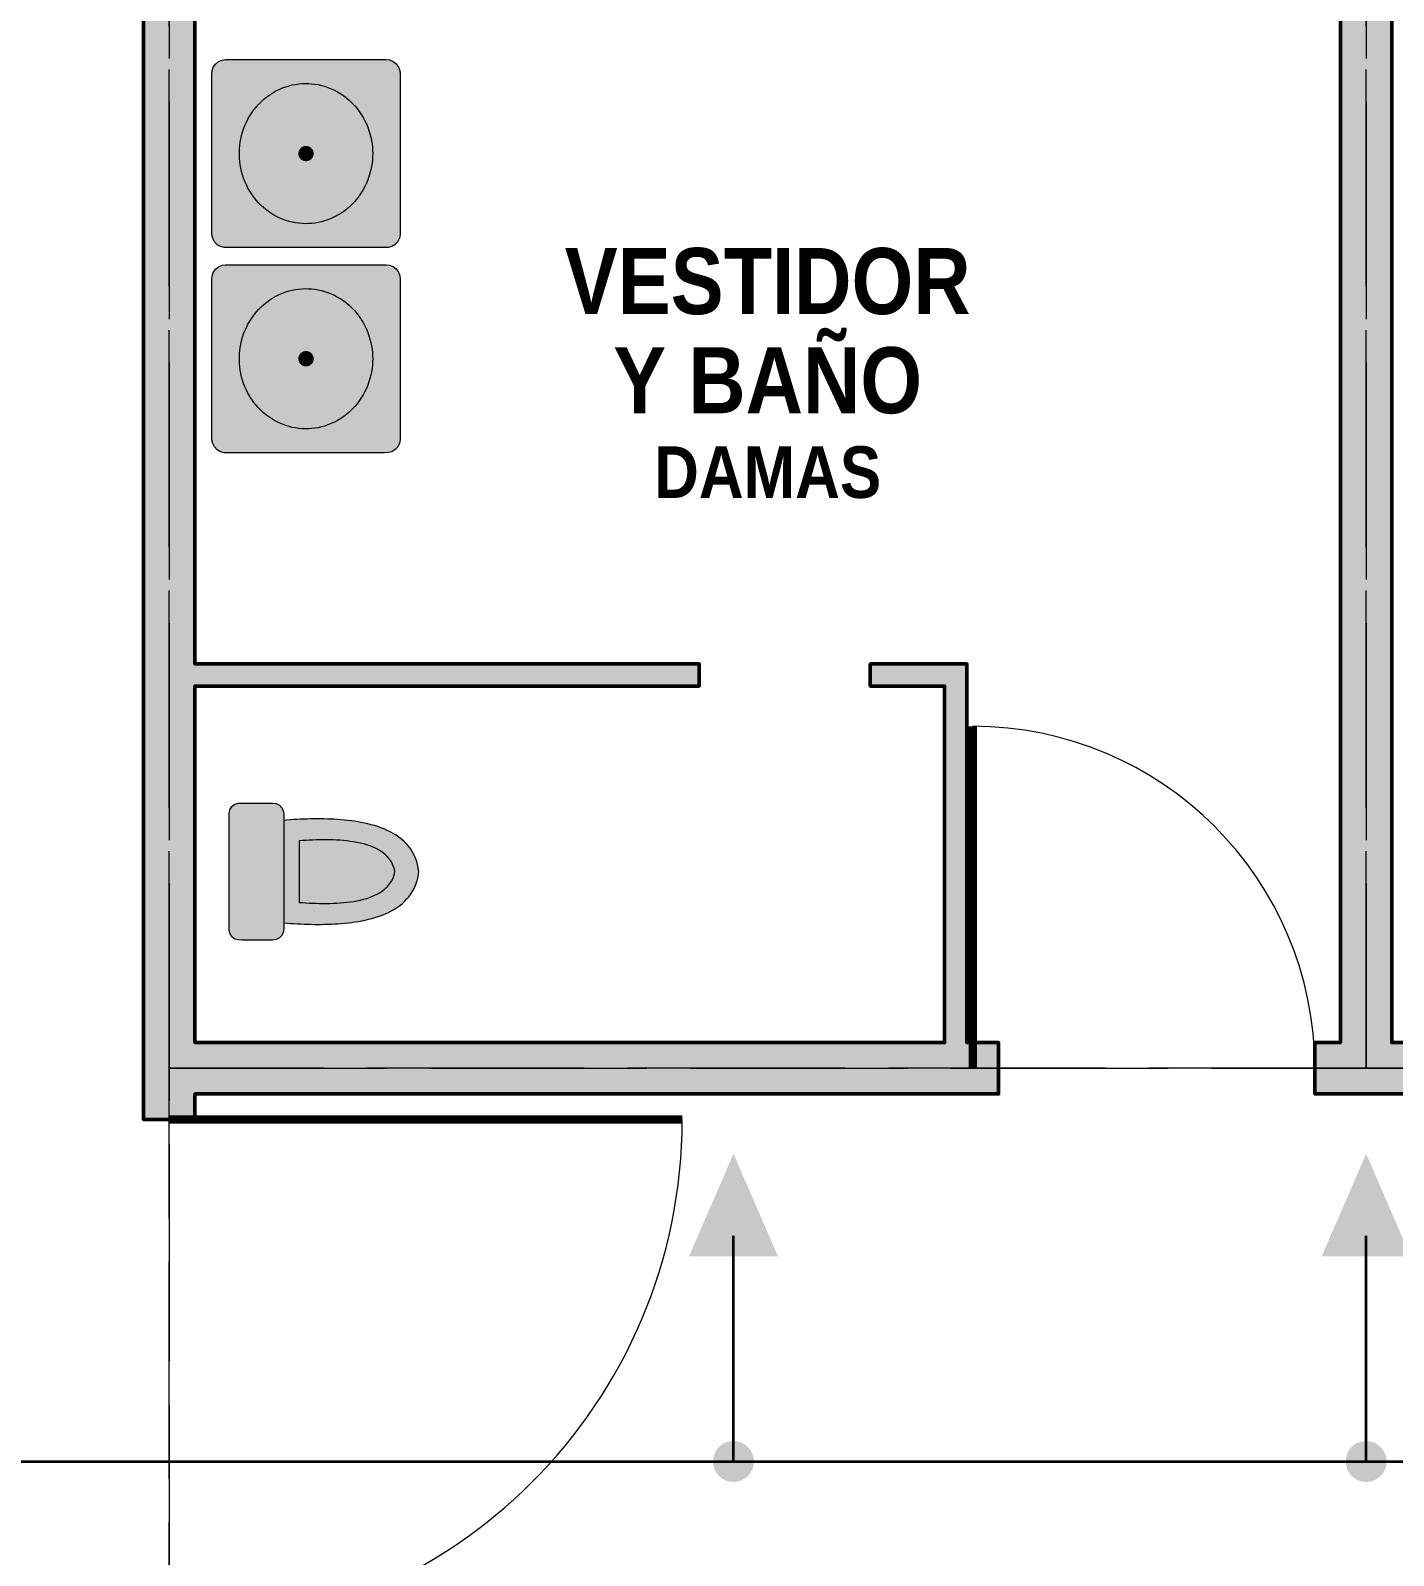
# Model space of a CAD drawing. Header units: metres. Extents: x 0 to 115, y 0 to 64.
# Drawn here: x 27.29 to 35.26, y 17.05 to 25.97 of the extents above; entities that cross this region are included whole.
import ezdxf

# ---------------------------------------------------------------- set-up
doc = ezdxf.new("R2010")
doc.units = ezdxf.units.M
doc.linetypes.add('DASHED', pattern=[1.524, 1.27, -0.254])
doc.layers.add('A-AREA', color=8, linetype='DASHED', lineweight=13, plot=False)
for name, color, linetype, lineweight in [('A-AREA-NOMBRE', 7, 'Continuous', 25), ('A-MOBILIARIO', 9, 'Continuous', 18), ('A-MOBILIARIO-RELLENO', 9, 'Continuous', 0), ('A-MURO', 7, 'Continuous', 50), ('A-PUERTA', 41, 'Continuous', 25)]:
    doc.layers.add(name, color=color, linetype=linetype, lineweight=lineweight)
doc.layers.add('A-MURO-RELLENO', color=8, linetype='Continuous', lineweight=0, true_color=0x8d949b)
doc.layers.add('P-AGUA-POTABLE', color=3, linetype='Continuous', lineweight=35, true_color=0x3aa84f)
doc.styles.add('PLANO_N', font='arialbd.ttf')

msp = doc.modelspace()

# ---------------------------------------------------------------- hatches: boundary and pattern name
at = {"layer": 'A-MOBILIARIO-RELLENO', "true_color": 0xf4f6f8}
h = msp.add_hatch(color=7, dxfattribs=at)
h.dxf.hatch_style = 1
h.paths.add_polyline_path([(28.43, 25.8), (28.45, 25.8), (28.4699, 25.8), (28.4899, 25.8), (28.5099, 25.8), (28.5298, 25.8), (28.5498, 25.8), (28.5698, 25.8), (28.5897, 25.8), (28.6097, 25.8), (28.6296, 25.8), (28.6496, 25.8), (28.6696, 25.8), (28.6895, 25.8), (28.7095, 25.8), (28.7295, 25.8), (28.7494, 25.8), (28.7694, 25.8), (28.7894, 25.8), (28.8093, 25.8), (28.8293, 25.8), (28.8493, 25.8), (28.8692, 25.8), (28.8892, 25.8), (28.9092, 25.8), (28.9291, 25.8), (28.9491, 25.8), (28.969, 25.8), (28.989, 25.8), (29.009, 25.8), (29.0289, 25.8), (29.0489, 25.8), (29.0689, 25.8), (29.0888, 25.8), (29.1088, 25.8), (29.1288, 25.8), (29.1487, 25.8), (29.1687, 25.8), (29.1887, 25.8), (29.2086, 25.8), (29.2286, 25.8), (29.2486, 25.8), (29.2685, 25.8), (29.2885, 25.8), (29.3084, 25.8), (29.3284, 25.8), (29.3484, 25.8), (29.3683, 25.8), (29.3889, 25.7977), (29.4097, 25.7895), (29.4279, 25.7752), (29.4413, 25.7563), (29.4485, 25.7354), (29.45, 25.715), (29.45, 25.695), (29.45, 25.6751), (29.45, 25.6551), (29.45, 25.6352), (29.45, 25.6152), (29.45, 25.5952), (29.45, 25.5753), (29.45, 25.5553), (29.45, 25.5353), (29.45, 25.5154), (29.45, 25.4954), (29.45, 25.4754), (29.45, 25.4555), (29.45, 25.4355), (29.45, 25.4155), (29.45, 25.3956), (29.45, 25.3756), (29.45, 25.3556), (29.45, 25.3357), (29.45, 25.3157), (29.45, 25.2958), (29.45, 25.2758), (29.45, 25.2558), (29.45, 25.2359), (29.45, 25.2159), (29.45, 25.1959), (29.45, 25.176), (29.45, 25.156), (29.45, 25.136), (29.45, 25.1161), (29.45, 25.0961), (29.45, 25.0761), (29.45, 25.0562), (29.45, 25.0362), (29.45, 25.0162), (29.45, 24.9963), (29.45, 24.9763), (29.45, 24.9564), (29.45, 24.9364), (29.45, 24.9164), (29.45, 24.8965), (29.45, 24.8765), (29.45, 24.8565), (29.45, 24.8366), (29.45, 24.8166), (29.45, 24.7966), (29.4499, 24.7766), (29.4462, 24.7558), (29.4364, 24.7354), (29.4208, 24.7182), (29.4012, 24.7063), (29.3802, 24.7007), (29.36, 24.7), (29.3401, 24.7), (29.3201, 24.7), (29.3001, 24.7), (29.2802, 24.7), (29.2602, 24.7), (29.2402, 24.7), (29.2203, 24.7), (29.2003, 24.7), (29.1803, 24.7), (29.1604, 24.7), (29.1404, 24.7), (29.1204, 24.7), (29.1005, 24.7), (29.0805, 24.7), (29.0605, 24.7), (29.0406, 24.7), (29.0206, 24.7), (29.0007, 24.7), (28.9807, 24.7), (28.9607, 24.7), (28.9408, 24.7), (28.9208, 24.7), (28.9008, 24.7), (28.8809, 24.7), (28.8609, 24.7), (28.8409, 24.7), (28.821, 24.7), (28.801, 24.7), (28.781, 24.7), (28.7611, 24.7), (28.7411, 24.7), (28.7211, 24.7), (28.7012, 24.7), (28.6812, 24.7), (28.6613, 24.7), (28.6413, 24.7), (28.6213, 24.7), (28.6014, 24.7), (28.5814, 24.7), (28.5614, 24.7), (28.5415, 24.7), (28.5215, 24.7), (28.5015, 24.7), (28.4816, 24.7), (28.4616, 24.7), (28.4416, 24.7), (28.4215, 24.7005), (28.4005, 24.7056), (28.3807, 24.717), (28.3647, 24.7338), (28.3543, 24.754), (28.3502, 24.7749), (28.35, 24.795), (28.35, 24.8149), (28.35, 24.8349), (28.35, 24.8549), (28.35, 24.8748), (28.35, 24.8948), (28.35, 24.9148), (28.35, 24.9347), (28.35, 24.9547), (28.35, 24.9747), (28.35, 24.9946), (28.35, 25.0146), (28.35, 25.0345), (28.35, 25.0545), (28.35, 25.0745), (28.35, 25.0944), (28.35, 25.1144), (28.35, 25.1344), (28.35, 25.1543), (28.35, 25.1743), (28.35, 25.1943), (28.35, 25.2142), (28.35, 25.2342), (28.35, 25.2542), (28.35, 25.2741), (28.35, 25.2941), (28.35, 25.3141), (28.35, 25.334), (28.35, 25.354), (28.35, 25.3739), (28.35, 25.3939), (28.35, 25.4139), (28.35, 25.4338), (28.35, 25.4538), (28.35, 25.4738), (28.35, 25.4937), (28.35, 25.5137), (28.35, 25.5337), (28.35, 25.5536), (28.35, 25.5736), (28.35, 25.5936), (28.35, 25.6135), (28.35, 25.6335), (28.35, 25.6535), (28.35, 25.6734), (28.35, 25.6934), (28.35, 25.7133), (28.3512, 25.7337), (28.3579, 25.7546), (28.3707, 25.7737), (28.3887, 25.7885), (28.4093, 25.7973)])
at = {"layer": 'A-MOBILIARIO-RELLENO', "true_color": 0xe7ebef}
h = msp.add_hatch(color=7, dxfattribs=at)
h.dxf.hatch_style = 1
h.paths.add_polyline_path([(29.29, 25.25), (29.2896, 25.2313), (29.2883, 25.2123), (29.2862, 25.1931), (29.2832, 25.1737), (29.2792, 25.1542), (29.2742, 25.1346), (29.2683, 25.1151), (29.2613, 25.0957), (29.2533, 25.0765), (29.2444, 25.0575), (29.2344, 25.039), (29.2234, 25.0209), (29.2115, 25.0033), (29.1987, 24.9864), (29.185, 24.9702), (29.1704, 24.9545), (29.1546, 24.9394), (29.138, 24.9252), (29.1208, 24.9121), (29.1031, 24.9), (29.0849, 24.889), (29.0662, 24.8791), (29.0473, 24.8704), (29.0282, 24.8628), (29.009, 24.8563), (28.9897, 24.851), (28.9705, 24.8467), (28.9514, 24.8436), (28.9324, 24.8414), (28.9138, 24.8403), (28.8954, 24.84), (28.8769, 24.8407), (28.8581, 24.8424), (28.8391, 24.845), (28.8199, 24.8487), (28.8007, 24.8535), (28.7814, 24.8594), (28.7622, 24.8664), (28.7432, 24.8746), (28.7244, 24.8839), (28.706, 24.8943), (28.688, 24.9059), (28.6705, 24.9185), (28.6536, 24.9322), (28.6374, 24.9468), (28.6221, 24.9623), (28.608, 24.9782), (28.5948, 24.9948), (28.5824, 25.0121), (28.571, 25.0299), (28.5605, 25.0482), (28.551, 25.067), (28.5425, 25.086), (28.5351, 25.1053), (28.5286, 25.1248), (28.5232, 25.1444), (28.5187, 25.1639), (28.5152, 25.1834), (28.5126, 25.2027), (28.5109, 25.2218), (28.5101, 25.2407), (28.5101, 25.2593), (28.5109, 25.2782), (28.5126, 25.2973), (28.5152, 25.3166), (28.5187, 25.3361), (28.5232, 25.3556), (28.5286, 25.3752), (28.5351, 25.3947), (28.5425, 25.414), (28.551, 25.433), (28.5605, 25.4518), (28.571, 25.4701), (28.5824, 25.488), (28.5948, 25.5052), (28.608, 25.5218), (28.6221, 25.5377), (28.6374, 25.5532), (28.6536, 25.5678), (28.6705, 25.5815), (28.688, 25.5941), (28.706, 25.6057), (28.7244, 25.6161), (28.7432, 25.6254), (28.7622, 25.6336), (28.7814, 25.6406), (28.8007, 25.6465), (28.8199, 25.6513), (28.8391, 25.655), (28.8581, 25.6576), (28.8769, 25.6593), (28.8954, 25.66), (28.9138, 25.6597), (28.9324, 25.6586), (28.9514, 25.6564), (28.9705, 25.6533), (28.9897, 25.649), (29.009, 25.6437), (29.0282, 25.6372), (29.0473, 25.6296), (29.0663, 25.6209), (29.0849, 25.611), (29.1031, 25.6), (29.1208, 25.5879), (29.138, 25.5748), (29.1546, 25.5606), (29.1704, 25.5455), (29.185, 25.5298), (29.1987, 25.5136), (29.2115, 25.4967), (29.2234, 25.4791), (29.2344, 25.461), (29.2444, 25.4425), (29.2533, 25.4235), (29.2613, 25.4043), (29.2683, 25.3849), (29.2742, 25.3654), (29.2792, 25.3458), (29.2832, 25.3263), (29.2862, 25.3069), (29.2884, 25.2877), (29.2896, 25.2687)])
at = {"layer": 'A-MOBILIARIO-RELLENO', "true_color": 0x6b7682}
h = msp.add_hatch(color=7, dxfattribs=at)
h.dxf.hatch_style = 1
edge = h.paths.add_edge_path()
edge.add_arc((28.9, 25.25), 0.045, 0, 360)
at = {"layer": 'A-MOBILIARIO-RELLENO', "true_color": 0xf4f6f8}
h = msp.add_hatch(color=7, dxfattribs=at)
h.dxf.hatch_style = 1
h.paths.add_polyline_path([(28.43, 24.6), (28.45, 24.6), (28.4699, 24.6), (28.4899, 24.6), (28.5099, 24.6), (28.5298, 24.6), (28.5498, 24.6), (28.5698, 24.6), (28.5897, 24.6), (28.6097, 24.6), (28.6296, 24.6), (28.6496, 24.6), (28.6696, 24.6), (28.6895, 24.6), (28.7095, 24.6), (28.7295, 24.6), (28.7494, 24.6), (28.7694, 24.6), (28.7894, 24.6), (28.8093, 24.6), (28.8293, 24.6), (28.8493, 24.6), (28.8692, 24.6), (28.8892, 24.6), (28.9092, 24.6), (28.9291, 24.6), (28.9491, 24.6), (28.969, 24.6), (28.989, 24.6), (29.009, 24.6), (29.0289, 24.6), (29.0489, 24.6), (29.0689, 24.6), (29.0888, 24.6), (29.1088, 24.6), (29.1288, 24.6), (29.1487, 24.6), (29.1687, 24.6), (29.1887, 24.6), (29.2086, 24.6), (29.2286, 24.6), (29.2486, 24.6), (29.2685, 24.6), (29.2885, 24.6), (29.3084, 24.6), (29.3284, 24.6), (29.3484, 24.6), (29.3683, 24.6), (29.3889, 24.5977), (29.4097, 24.5895), (29.4279, 24.5752), (29.4413, 24.5563), (29.4485, 24.5354), (29.45, 24.515), (29.45, 24.495), (29.45, 24.4751), (29.45, 24.4551), (29.45, 24.4352), (29.45, 24.4152), (29.45, 24.3952), (29.45, 24.3753), (29.45, 24.3553), (29.45, 24.3353), (29.45, 24.3154), (29.45, 24.2954), (29.45, 24.2754), (29.45, 24.2555), (29.45, 24.2355), (29.45, 24.2155), (29.45, 24.1956), (29.45, 24.1756), (29.45, 24.1556), (29.45, 24.1357), (29.45, 24.1157), (29.45, 24.0958), (29.45, 24.0758), (29.45, 24.0558), (29.45, 24.0359), (29.45, 24.0159), (29.45, 23.9959), (29.45, 23.976), (29.45, 23.956), (29.45, 23.936), (29.45, 23.9161), (29.45, 23.8961), (29.45, 23.8761), (29.45, 23.8562), (29.45, 23.8362), (29.45, 23.8162), (29.45, 23.7963), (29.45, 23.7763), (29.45, 23.7564), (29.45, 23.7364), (29.45, 23.7164), (29.45, 23.6965), (29.45, 23.6765), (29.45, 23.6565), (29.45, 23.6366), (29.45, 23.6166), (29.45, 23.5966), (29.4499, 23.5766), (29.4462, 23.5558), (29.4364, 23.5354), (29.4208, 23.5182), (29.4012, 23.5063), (29.3802, 23.5007), (29.36, 23.5), (29.3401, 23.5), (29.3201, 23.5), (29.3001, 23.5), (29.2802, 23.5), (29.2602, 23.5), (29.2402, 23.5), (29.2203, 23.5), (29.2003, 23.5), (29.1803, 23.5), (29.1604, 23.5), (29.1404, 23.5), (29.1204, 23.5), (29.1005, 23.5), (29.0805, 23.5), (29.0605, 23.5), (29.0406, 23.5), (29.0206, 23.5), (29.0007, 23.5), (28.9807, 23.5), (28.9607, 23.5), (28.9408, 23.5), (28.9208, 23.5), (28.9008, 23.5), (28.8809, 23.5), (28.8609, 23.5), (28.8409, 23.5), (28.821, 23.5), (28.801, 23.5), (28.781, 23.5), (28.7611, 23.5), (28.7411, 23.5), (28.7211, 23.5), (28.7012, 23.5), (28.6812, 23.5), (28.6613, 23.5), (28.6413, 23.5), (28.6213, 23.5), (28.6014, 23.5), (28.5814, 23.5), (28.5614, 23.5), (28.5415, 23.5), (28.5215, 23.5), (28.5015, 23.5), (28.4816, 23.5), (28.4616, 23.5), (28.4416, 23.5), (28.4215, 23.5005), (28.4005, 23.5056), (28.3807, 23.517), (28.3647, 23.5338), (28.3543, 23.554), (28.3502, 23.5749), (28.35, 23.595), (28.35, 23.6149), (28.35, 23.6349), (28.35, 23.6549), (28.35, 23.6748), (28.35, 23.6948), (28.35, 23.7148), (28.35, 23.7347), (28.35, 23.7547), (28.35, 23.7747), (28.35, 23.7946), (28.35, 23.8146), (28.35, 23.8345), (28.35, 23.8545), (28.35, 23.8745), (28.35, 23.8944), (28.35, 23.9144), (28.35, 23.9344), (28.35, 23.9543), (28.35, 23.9743), (28.35, 23.9943), (28.35, 24.0142), (28.35, 24.0342), (28.35, 24.0542), (28.35, 24.0741), (28.35, 24.0941), (28.35, 24.1141), (28.35, 24.134), (28.35, 24.154), (28.35, 24.1739), (28.35, 24.1939), (28.35, 24.2139), (28.35, 24.2338), (28.35, 24.2538), (28.35, 24.2738), (28.35, 24.2937), (28.35, 24.3137), (28.35, 24.3337), (28.35, 24.3536), (28.35, 24.3736), (28.35, 24.3936), (28.35, 24.4135), (28.35, 24.4335), (28.35, 24.4535), (28.35, 24.4734), (28.35, 24.4934), (28.35, 24.5133), (28.3512, 24.5337), (28.3579, 24.5546), (28.3707, 24.5737), (28.3887, 24.5885), (28.4093, 24.5973)])
at = {"layer": 'A-MOBILIARIO-RELLENO', "true_color": 0xe7ebef}
h = msp.add_hatch(color=7, dxfattribs=at)
h.dxf.hatch_style = 1
h.paths.add_polyline_path([(29.29, 24.05), (29.2896, 24.0313), (29.2883, 24.0123), (29.2862, 23.9931), (29.2832, 23.9737), (29.2792, 23.9542), (29.2742, 23.9346), (29.2683, 23.9151), (29.2613, 23.8957), (29.2533, 23.8765), (29.2444, 23.8575), (29.2344, 23.839), (29.2234, 23.8209), (29.2115, 23.8033), (29.1987, 23.7864), (29.185, 23.7702), (29.1704, 23.7545), (29.1546, 23.7394), (29.138, 23.7252), (29.1208, 23.7121), (29.1031, 23.7), (29.0849, 23.689), (29.0662, 23.6791), (29.0473, 23.6704), (29.0282, 23.6628), (29.009, 23.6563), (28.9897, 23.651), (28.9705, 23.6467), (28.9514, 23.6436), (28.9324, 23.6414), (28.9138, 23.6403), (28.8954, 23.64), (28.8769, 23.6407), (28.8581, 23.6424), (28.8391, 23.645), (28.8199, 23.6487), (28.8007, 23.6535), (28.7814, 23.6594), (28.7622, 23.6664), (28.7432, 23.6746), (28.7244, 23.6839), (28.706, 23.6943), (28.688, 23.7059), (28.6705, 23.7185), (28.6536, 23.7322), (28.6374, 23.7468), (28.6221, 23.7623), (28.608, 23.7782), (28.5948, 23.7948), (28.5824, 23.8121), (28.571, 23.8299), (28.5605, 23.8482), (28.551, 23.867), (28.5425, 23.886), (28.5351, 23.9053), (28.5286, 23.9248), (28.5232, 23.9444), (28.5187, 23.9639), (28.5152, 23.9834), (28.5126, 24.0027), (28.5109, 24.0218), (28.5101, 24.0407), (28.5101, 24.0593), (28.5109, 24.0782), (28.5126, 24.0973), (28.5152, 24.1166), (28.5187, 24.1361), (28.5232, 24.1556), (28.5286, 24.1752), (28.5351, 24.1947), (28.5425, 24.214), (28.551, 24.233), (28.5605, 24.2518), (28.571, 24.2701), (28.5824, 24.288), (28.5948, 24.3052), (28.608, 24.3218), (28.6221, 24.3377), (28.6374, 24.3532), (28.6536, 24.3678), (28.6705, 24.3815), (28.688, 24.3941), (28.706, 24.4057), (28.7244, 24.4161), (28.7432, 24.4254), (28.7622, 24.4336), (28.7814, 24.4406), (28.8007, 24.4465), (28.8199, 24.4513), (28.8391, 24.455), (28.8581, 24.4576), (28.8769, 24.4593), (28.8954, 24.46), (28.9138, 24.4597), (28.9324, 24.4586), (28.9514, 24.4564), (28.9705, 24.4533), (28.9897, 24.449), (29.009, 24.4437), (29.0282, 24.4372), (29.0473, 24.4296), (29.0663, 24.4209), (29.0849, 24.411), (29.1031, 24.4), (29.1208, 24.3879), (29.138, 24.3748), (29.1546, 24.3606), (29.1704, 24.3455), (29.185, 24.3298), (29.1987, 24.3136), (29.2115, 24.2967), (29.2234, 24.2791), (29.2344, 24.261), (29.2444, 24.2425), (29.2533, 24.2235), (29.2613, 24.2043), (29.2683, 24.1849), (29.2742, 24.1654), (29.2792, 24.1458), (29.2832, 24.1263), (29.2862, 24.1069), (29.2884, 24.0877), (29.2896, 24.0687)])
at = {"layer": 'A-MOBILIARIO-RELLENO', "true_color": 0x6b7682}
h = msp.add_hatch(color=7, dxfattribs=at)
h.dxf.hatch_style = 1
edge = h.paths.add_edge_path()
edge.add_arc((28.9, 24.05), 0.045, 0, 360)
at = {"layer": 'A-MOBILIARIO-RELLENO', "true_color": 0xf6f8f9}
h = msp.add_hatch(color=7, dxfattribs=at)
h.dxf.hatch_style = 1
h.paths.add_polyline_path([(28.45, 20.71), (28.45, 20.73), (28.45, 20.75), (28.45, 20.77), (28.45, 20.79), (28.45, 20.81), (28.45, 20.83), (28.45, 20.85), (28.45, 20.87), (28.45, 20.8899), (28.45, 20.9099), (28.45, 20.9299), (28.45, 20.9499), (28.45, 20.9699), (28.45, 20.9899), (28.45, 21.0099), (28.45, 21.0299), (28.45, 21.0499), (28.45, 21.0699), (28.45, 21.0899), (28.45, 21.1099), (28.45, 21.1299), (28.45, 21.1499), (28.45, 21.1699), (28.45, 21.1899), (28.45, 21.2099), (28.45, 21.2299), (28.45, 21.2498), (28.45, 21.2698), (28.45, 21.2898), (28.45, 21.3098), (28.45, 21.3298), (28.45, 21.3498), (28.45, 21.3698), (28.45, 21.3898), (28.4537, 21.4106), (28.4655, 21.4302), (28.4839, 21.444), (28.5049, 21.4498), (28.5249, 21.45), (28.5449, 21.45), (28.5649, 21.45), (28.5849, 21.45), (28.6049, 21.45), (28.6249, 21.45), (28.6449, 21.45), (28.6649, 21.45), (28.6849, 21.45), (28.7049, 21.45), (28.7254, 21.448), (28.7457, 21.4382), (28.7613, 21.421), (28.7691, 21.4003), (28.77, 21.38), (28.77, 21.36), (28.77, 21.34), (28.77, 21.32), (28.77, 21.3), (28.77, 21.28), (28.77, 21.26), (28.77, 21.24), (28.77, 21.22), (28.77, 21.2001), (28.77, 21.1801), (28.77, 21.1601), (28.77, 21.1401), (28.77, 21.1201), (28.77, 21.1001), (28.77, 21.0801), (28.77, 21.0601), (28.77, 21.0401), (28.77, 21.0201), (28.77, 21.0001), (28.77, 20.9801), (28.77, 20.9601), (28.77, 20.9401), (28.77, 20.9201), (28.77, 20.9001), (28.77, 20.8801), (28.77, 20.8601), (28.77, 20.8402), (28.77, 20.8202), (28.77, 20.8002), (28.77, 20.7802), (28.77, 20.7602), (28.77, 20.7402), (28.77, 20.7202), (28.7691, 20.6999), (28.7615, 20.6791), (28.7459, 20.6619), (28.7256, 20.6521), (28.7051, 20.65), (28.6851, 20.65), (28.6651, 20.65), (28.6451, 20.65), (28.6251, 20.65), (28.6051, 20.65), (28.5851, 20.65), (28.5651, 20.65), (28.5451, 20.65), (28.5251, 20.65), (28.505, 20.6502), (28.4841, 20.6559), (28.4656, 20.6696), (28.4537, 20.6892)])
h = msp.add_hatch(color=7, dxfattribs=at)
h.dxf.hatch_style = 1
h.paths.add_polyline_path([(28.77, 20.75), (28.7898, 20.7485), (28.8097, 20.7471), (28.8295, 20.7458), (28.8494, 20.7447), (28.8693, 20.7438), (28.8891, 20.743), (28.909, 20.7423), (28.9289, 20.7418), (28.9488, 20.7415), (28.9687, 20.7414), (28.9886, 20.7415), (29.0085, 20.7418), (29.0284, 20.7423), (29.0482, 20.7431), (29.0681, 20.7441), (29.088, 20.7453), (29.1078, 20.7468), (29.1276, 20.7486), (29.1474, 20.7508), (29.1671, 20.7532), (29.1868, 20.756), (29.2064, 20.7592), (29.226, 20.7628), (29.2455, 20.7668), (29.2649, 20.7712), (29.2841, 20.7762), (29.3033, 20.7817), (29.3222, 20.7877), (29.3409, 20.7944), (29.3594, 20.8018), (29.3776, 20.8098), (29.3954, 20.8186), (29.4128, 20.8283), (29.4297, 20.8388), (29.446, 20.8502), (29.4616, 20.8625), (29.4764, 20.8759), (29.4902, 20.8901), (29.503, 20.9053), (29.5147, 20.9215), (29.5251, 20.9384), (29.5342, 20.9561), (29.542, 20.9744), (29.5485, 20.9932), (29.5536, 21.0124), (29.5575, 21.0319), (29.5598, 21.0516), (29.5569, 21.0713), (29.5529, 21.0908), (29.5475, 21.1099), (29.5409, 21.1286), (29.5329, 21.1469), (29.5235, 21.1644), (29.5129, 21.1812), (29.501, 21.1972), (29.4881, 21.2123), (29.4741, 21.2264), (29.4591, 21.2395), (29.4434, 21.2517), (29.427, 21.263), (29.41, 21.2733), (29.3926, 21.2828), (29.3747, 21.2915), (29.3564, 21.2995), (29.3379, 21.3067), (29.3191, 21.3133), (29.3002, 21.3193), (29.281, 21.3247), (29.2617, 21.3295), (29.2423, 21.3339), (29.2228, 21.3379), (29.2033, 21.3414), (29.1836, 21.3445), (29.1639, 21.3472), (29.1442, 21.3496), (29.1244, 21.3517), (29.1046, 21.3534), (29.0847, 21.3549), (29.0649, 21.3561), (29.045, 21.3571), (29.0251, 21.3578), (29.0052, 21.3582), (28.9853, 21.3585), (28.9655, 21.3586), (28.9456, 21.3584), (28.9257, 21.3581), (28.9058, 21.3576), (28.8859, 21.3569), (28.866, 21.3561), (28.8462, 21.3551), (28.8263, 21.354), (28.8065, 21.3527), (28.7866, 21.3513), (28.77, 21.3468), (28.77, 21.3269), (28.77, 21.307), (28.77, 21.2871), (28.77, 21.2672), (28.77, 21.2473), (28.77, 21.2274), (28.77, 21.2075), (28.77, 21.1876), (28.77, 21.1677), (28.77, 21.1478), (28.77, 21.128), (28.77, 21.1081), (28.77, 21.0882), (28.77, 21.0683), (28.77, 21.0484), (28.77, 21.0285), (28.77, 21.0086), (28.77, 20.9887), (28.77, 20.9688), (28.77, 20.9489), (28.77, 20.929), (28.77, 20.9091), (28.77, 20.8892), (28.77, 20.8694), (28.77, 20.8495), (28.77, 20.8296), (28.77, 20.8097), (28.77, 20.7898), (28.77, 20.7699), (28.77, 20.75)])
at = {"layer": 'A-MURO-RELLENO', "true_color": 0x8d949b}
h = msp.add_hatch(color=8, dxfattribs=at)
h.dxf.hatch_style = 1
h.paths.add_polyline_path([(32.765, 20.05), (32.765, 22.265), (32.2, 22.265), (32.2, 22.135), (32.635, 22.135), (32.635, 20.05), (28.25, 20.05), (28.25, 22.135), (31.2, 22.135), (31.2, 22.265), (28.25, 22.265), (28.25, 28.45), (34.95, 28.45), (34.95, 20.05), (34.8, 20.05), (34.8, 19.75), (35.4, 19.75), (35.4, 20.05), (35.25, 20.05), (35.25, 28.45), (41.85, 28.45), (41.85, 22.265), (39, 22.265), (39, 22.135), (41.85, 22.135), (41.85, 20.05), (37.565, 20.05), (37.565, 22.135), (38, 22.135), (38, 22.265), (37.435, 22.265), (37.435, 20.05), (37.25, 20.05), (37.25, 19.75), (41.85, 19.75), (41.85, 19.2), (42.15, 19.2), (42.15, 28.45), (45.2, 28.45), (45.2, 28.75), (27.95, 28.75), (27.95, 19.6), (28.25, 19.6), (28.25, 19.75), (32.95, 19.75), (32.95, 20.05)])
at = {"layer": 'P-AGUA-POTABLE', "true_color": 0x3aa84f}
h = msp.add_hatch(color=7, dxfattribs=at)
h.dxf.hatch_style = 1
edge = h.paths.add_edge_path()
edge.add_arc((31.4, 17.6), 0.12, 0, 360)
h = msp.add_hatch(color=7, dxfattribs=at)
h.dxf.hatch_style = 1
edge = h.paths.add_edge_path()
edge.add_arc((35.1, 17.6), 0.12, 0, 360)

# ---------------------------------------------------------------- linework, layer by layer
at = {"layer": 'A-AREA'}
for points in [[(23.5, 28.6), (28.1, 28.6), (28.1, 14.45), (13.9, 14.45), (13.9, 18.4), (23.5, 18.4)], [(28.1, 28.6), (35.1, 28.6), (35.1, 19.9), (28.1, 19.9)], [(35.1, 28.6), (42, 28.6), (42, 19.9), (35.1, 19.9)], [(28.1, 19.9), (42, 19.9), (42, 14.45), (28.1, 14.45)]]:
    msp.add_lwpolyline(points, close=True, dxfattribs=at)
at = {"layer": 'A-MOBILIARIO'}
for points in [[(28.43, 25.8), (28.45, 25.8), (28.4699, 25.8), (28.4899, 25.8), (28.5099, 25.8), (28.5298, 25.8), (28.5498, 25.8), (28.5698, 25.8), (28.5897, 25.8), (28.6097, 25.8), (28.6296, 25.8), (28.6496, 25.8), (28.6696, 25.8), (28.6895, 25.8), (28.7095, 25.8), (28.7295, 25.8), (28.7494, 25.8), (28.7694, 25.8), (28.7894, 25.8), (28.8093, 25.8), (28.8293, 25.8), (28.8493, 25.8), (28.8692, 25.8), (28.8892, 25.8), (28.9092, 25.8), (28.9291, 25.8), (28.9491, 25.8), (28.969, 25.8), (28.989, 25.8), (29.009, 25.8), (29.0289, 25.8), (29.0489, 25.8), (29.0689, 25.8), (29.0888, 25.8), (29.1088, 25.8), (29.1288, 25.8), (29.1487, 25.8), (29.1687, 25.8), (29.1887, 25.8), (29.2086, 25.8), (29.2286, 25.8), (29.2486, 25.8), (29.2685, 25.8), (29.2885, 25.8), (29.3084, 25.8), (29.3284, 25.8), (29.3484, 25.8), (29.3683, 25.8), (29.3889, 25.7977), (29.4097, 25.7895), (29.4279, 25.7752), (29.4413, 25.7563), (29.4485, 25.7354), (29.45, 25.715), (29.45, 25.695), (29.45, 25.6751), (29.45, 25.6551), (29.45, 25.6352), (29.45, 25.6152), (29.45, 25.5952), (29.45, 25.5753), (29.45, 25.5553), (29.45, 25.5353), (29.45, 25.5154), (29.45, 25.4954), (29.45, 25.4754), (29.45, 25.4555), (29.45, 25.4355), (29.45, 25.4155), (29.45, 25.3956), (29.45, 25.3756), (29.45, 25.3556), (29.45, 25.3357), (29.45, 25.3157), (29.45, 25.2958), (29.45, 25.2758), (29.45, 25.2558), (29.45, 25.2359), (29.45, 25.2159), (29.45, 25.1959), (29.45, 25.176), (29.45, 25.156), (29.45, 25.136), (29.45, 25.1161), (29.45, 25.0961), (29.45, 25.0761), (29.45, 25.0562), (29.45, 25.0362), (29.45, 25.0162), (29.45, 24.9963), (29.45, 24.9763), (29.45, 24.9564), (29.45, 24.9364), (29.45, 24.9164), (29.45, 24.8965), (29.45, 24.8765), (29.45, 24.8565), (29.45, 24.8366), (29.45, 24.8166), (29.45, 24.7966), (29.4499, 24.7766), (29.4462, 24.7558), (29.4364, 24.7354), (29.4208, 24.7182), (29.4012, 24.7063), (29.3802, 24.7007), (29.36, 24.7), (29.3401, 24.7), (29.3201, 24.7), (29.3001, 24.7), (29.2802, 24.7), (29.2602, 24.7), (29.2402, 24.7), (29.2203, 24.7), (29.2003, 24.7), (29.1803, 24.7), (29.1604, 24.7), (29.1404, 24.7), (29.1204, 24.7), (29.1005, 24.7), (29.0805, 24.7), (29.0605, 24.7), (29.0406, 24.7), (29.0206, 24.7), (29.0007, 24.7), (28.9807, 24.7), (28.9607, 24.7), (28.9408, 24.7), (28.9208, 24.7), (28.9008, 24.7), (28.8809, 24.7), (28.8609, 24.7), (28.8409, 24.7), (28.821, 24.7), (28.801, 24.7), (28.781, 24.7), (28.7611, 24.7), (28.7411, 24.7), (28.7211, 24.7), (28.7012, 24.7), (28.6812, 24.7), (28.6613, 24.7), (28.6413, 24.7), (28.6213, 24.7), (28.6014, 24.7), (28.5814, 24.7), (28.5614, 24.7), (28.5415, 24.7), (28.5215, 24.7), (28.5015, 24.7), (28.4816, 24.7), (28.4616, 24.7), (28.4416, 24.7), (28.4215, 24.7005), (28.4005, 24.7056), (28.3807, 24.717), (28.3647, 24.7338), (28.3543, 24.754), (28.3502, 24.7749), (28.35, 24.795), (28.35, 24.8149), (28.35, 24.8349), (28.35, 24.8549), (28.35, 24.8748), (28.35, 24.8948), (28.35, 24.9148), (28.35, 24.9347), (28.35, 24.9547), (28.35, 24.9747), (28.35, 24.9946), (28.35, 25.0146), (28.35, 25.0345), (28.35, 25.0545), (28.35, 25.0745), (28.35, 25.0944), (28.35, 25.1144), (28.35, 25.1344), (28.35, 25.1543), (28.35, 25.1743), (28.35, 25.1943), (28.35, 25.2142), (28.35, 25.2342), (28.35, 25.2542), (28.35, 25.2741), (28.35, 25.2941), (28.35, 25.3141), (28.35, 25.334), (28.35, 25.354), (28.35, 25.3739), (28.35, 25.3939), (28.35, 25.4139), (28.35, 25.4338), (28.35, 25.4538), (28.35, 25.4738), (28.35, 25.4937), (28.35, 25.5137), (28.35, 25.5337), (28.35, 25.5536), (28.35, 25.5736), (28.35, 25.5936), (28.35, 25.6135), (28.35, 25.6335), (28.35, 25.6535), (28.35, 25.6734), (28.35, 25.6934), (28.35, 25.7133), (28.3512, 25.7337), (28.3579, 25.7546), (28.3707, 25.7737), (28.3887, 25.7885), (28.4093, 25.7973)], [(29.29, 25.25), (29.2896, 25.2313), (29.2883, 25.2123), (29.2862, 25.1931), (29.2832, 25.1737), (29.2792, 25.1542), (29.2742, 25.1346), (29.2683, 25.1151), (29.2613, 25.0957), (29.2533, 25.0765), (29.2444, 25.0575), (29.2344, 25.039), (29.2234, 25.0209), (29.2115, 25.0033), (29.1987, 24.9864), (29.185, 24.9702), (29.1704, 24.9545), (29.1546, 24.9394), (29.138, 24.9252), (29.1208, 24.9121), (29.1031, 24.9), (29.0849, 24.889), (29.0662, 24.8791), (29.0473, 24.8704), (29.0282, 24.8628), (29.009, 24.8563), (28.9897, 24.851), (28.9705, 24.8467), (28.9514, 24.8436), (28.9324, 24.8414), (28.9138, 24.8403), (28.8954, 24.84), (28.8769, 24.8407), (28.8581, 24.8424), (28.8391, 24.845), (28.8199, 24.8487), (28.8007, 24.8535), (28.7814, 24.8594), (28.7622, 24.8664), (28.7432, 24.8746), (28.7244, 24.8839), (28.706, 24.8943), (28.688, 24.9059), (28.6705, 24.9185), (28.6536, 24.9322), (28.6374, 24.9468), (28.6221, 24.9623), (28.608, 24.9782), (28.5948, 24.9948), (28.5824, 25.0121), (28.571, 25.0299), (28.5605, 25.0482), (28.551, 25.067), (28.5425, 25.086), (28.5351, 25.1053), (28.5286, 25.1248), (28.5232, 25.1444), (28.5187, 25.1639), (28.5152, 25.1834), (28.5126, 25.2027), (28.5109, 25.2218), (28.5101, 25.2407), (28.5101, 25.2593), (28.5109, 25.2782), (28.5126, 25.2973), (28.5152, 25.3166), (28.5187, 25.3361), (28.5232, 25.3556), (28.5286, 25.3752), (28.5351, 25.3947), (28.5425, 25.414), (28.551, 25.433), (28.5605, 25.4518), (28.571, 25.4701), (28.5824, 25.488), (28.5948, 25.5052), (28.608, 25.5218), (28.6221, 25.5377), (28.6374, 25.5532), (28.6536, 25.5678), (28.6705, 25.5815), (28.688, 25.5941), (28.706, 25.6057), (28.7244, 25.6161), (28.7432, 25.6254), (28.7622, 25.6336), (28.7814, 25.6406), (28.8007, 25.6465), (28.8199, 25.6513), (28.8391, 25.655), (28.8581, 25.6576), (28.8769, 25.6593), (28.8954, 25.66), (28.9138, 25.6597), (28.9324, 25.6586), (28.9514, 25.6564), (28.9705, 25.6533), (28.9897, 25.649), (29.009, 25.6437), (29.0282, 25.6372), (29.0473, 25.6296), (29.0663, 25.6209), (29.0849, 25.611), (29.1031, 25.6), (29.1208, 25.5879), (29.138, 25.5748), (29.1546, 25.5606), (29.1704, 25.5455), (29.185, 25.5298), (29.1987, 25.5136), (29.2115, 25.4967), (29.2234, 25.4791), (29.2344, 25.461), (29.2444, 25.4425), (29.2533, 25.4235), (29.2613, 25.4043), (29.2683, 25.3849), (29.2742, 25.3654), (29.2792, 25.3458), (29.2832, 25.3263), (29.2862, 25.3069), (29.2884, 25.2877), (29.2896, 25.2687)], [(28.43, 24.6), (28.45, 24.6), (28.4699, 24.6), (28.4899, 24.6), (28.5099, 24.6), (28.5298, 24.6), (28.5498, 24.6), (28.5698, 24.6), (28.5897, 24.6), (28.6097, 24.6), (28.6296, 24.6), (28.6496, 24.6), (28.6696, 24.6), (28.6895, 24.6), (28.7095, 24.6), (28.7295, 24.6), (28.7494, 24.6), (28.7694, 24.6), (28.7894, 24.6), (28.8093, 24.6), (28.8293, 24.6), (28.8493, 24.6), (28.8692, 24.6), (28.8892, 24.6), (28.9092, 24.6), (28.9291, 24.6), (28.9491, 24.6), (28.969, 24.6), (28.989, 24.6), (29.009, 24.6), (29.0289, 24.6), (29.0489, 24.6), (29.0689, 24.6), (29.0888, 24.6), (29.1088, 24.6), (29.1288, 24.6), (29.1487, 24.6), (29.1687, 24.6), (29.1887, 24.6), (29.2086, 24.6), (29.2286, 24.6), (29.2486, 24.6), (29.2685, 24.6), (29.2885, 24.6), (29.3084, 24.6), (29.3284, 24.6), (29.3484, 24.6), (29.3683, 24.6), (29.3889, 24.5977), (29.4097, 24.5895), (29.4279, 24.5752), (29.4413, 24.5563), (29.4485, 24.5354), (29.45, 24.515), (29.45, 24.495), (29.45, 24.4751), (29.45, 24.4551), (29.45, 24.4352), (29.45, 24.4152), (29.45, 24.3952), (29.45, 24.3753), (29.45, 24.3553), (29.45, 24.3353), (29.45, 24.3154), (29.45, 24.2954), (29.45, 24.2754), (29.45, 24.2555), (29.45, 24.2355), (29.45, 24.2155), (29.45, 24.1956), (29.45, 24.1756), (29.45, 24.1556), (29.45, 24.1357), (29.45, 24.1157), (29.45, 24.0958), (29.45, 24.0758), (29.45, 24.0558), (29.45, 24.0359), (29.45, 24.0159), (29.45, 23.9959), (29.45, 23.976), (29.45, 23.956), (29.45, 23.936), (29.45, 23.9161), (29.45, 23.8961), (29.45, 23.8761), (29.45, 23.8562), (29.45, 23.8362), (29.45, 23.8162), (29.45, 23.7963), (29.45, 23.7763), (29.45, 23.7564), (29.45, 23.7364), (29.45, 23.7164), (29.45, 23.6965), (29.45, 23.6765), (29.45, 23.6565), (29.45, 23.6366), (29.45, 23.6166), (29.45, 23.5966), (29.4499, 23.5766), (29.4462, 23.5558), (29.4364, 23.5354), (29.4208, 23.5182), (29.4012, 23.5063), (29.3802, 23.5007), (29.36, 23.5), (29.3401, 23.5), (29.3201, 23.5), (29.3001, 23.5), (29.2802, 23.5), (29.2602, 23.5), (29.2402, 23.5), (29.2203, 23.5), (29.2003, 23.5), (29.1803, 23.5), (29.1604, 23.5), (29.1404, 23.5), (29.1204, 23.5), (29.1005, 23.5), (29.0805, 23.5), (29.0605, 23.5), (29.0406, 23.5), (29.0206, 23.5), (29.0007, 23.5), (28.9807, 23.5), (28.9607, 23.5), (28.9408, 23.5), (28.9208, 23.5), (28.9008, 23.5), (28.8809, 23.5), (28.8609, 23.5), (28.8409, 23.5), (28.821, 23.5), (28.801, 23.5), (28.781, 23.5), (28.7611, 23.5), (28.7411, 23.5), (28.7211, 23.5), (28.7012, 23.5), (28.6812, 23.5), (28.6613, 23.5), (28.6413, 23.5), (28.6213, 23.5), (28.6014, 23.5), (28.5814, 23.5), (28.5614, 23.5), (28.5415, 23.5), (28.5215, 23.5), (28.5015, 23.5), (28.4816, 23.5), (28.4616, 23.5), (28.4416, 23.5), (28.4215, 23.5005), (28.4005, 23.5056), (28.3807, 23.517), (28.3647, 23.5338), (28.3543, 23.554), (28.3502, 23.5749), (28.35, 23.595), (28.35, 23.6149), (28.35, 23.6349), (28.35, 23.6549), (28.35, 23.6748), (28.35, 23.6948), (28.35, 23.7148), (28.35, 23.7347), (28.35, 23.7547), (28.35, 23.7747), (28.35, 23.7946), (28.35, 23.8146), (28.35, 23.8345), (28.35, 23.8545), (28.35, 23.8745), (28.35, 23.8944), (28.35, 23.9144), (28.35, 23.9344), (28.35, 23.9543), (28.35, 23.9743), (28.35, 23.9943), (28.35, 24.0142), (28.35, 24.0342), (28.35, 24.0542), (28.35, 24.0741), (28.35, 24.0941), (28.35, 24.1141), (28.35, 24.134), (28.35, 24.154), (28.35, 24.1739), (28.35, 24.1939), (28.35, 24.2139), (28.35, 24.2338), (28.35, 24.2538), (28.35, 24.2738), (28.35, 24.2937), (28.35, 24.3137), (28.35, 24.3337), (28.35, 24.3536), (28.35, 24.3736), (28.35, 24.3936), (28.35, 24.4135), (28.35, 24.4335), (28.35, 24.4535), (28.35, 24.4734), (28.35, 24.4934), (28.35, 24.5133), (28.3512, 24.5337), (28.3579, 24.5546), (28.3707, 24.5737), (28.3887, 24.5885), (28.4093, 24.5973)], [(29.29, 24.05), (29.2896, 24.0313), (29.2883, 24.0123), (29.2862, 23.9931), (29.2832, 23.9737), (29.2792, 23.9542), (29.2742, 23.9346), (29.2683, 23.9151), (29.2613, 23.8957), (29.2533, 23.8765), (29.2444, 23.8575), (29.2344, 23.839), (29.2234, 23.8209), (29.2115, 23.8033), (29.1987, 23.7864), (29.185, 23.7702), (29.1704, 23.7545), (29.1546, 23.7394), (29.138, 23.7252), (29.1208, 23.7121), (29.1031, 23.7), (29.0849, 23.689), (29.0662, 23.6791), (29.0473, 23.6704), (29.0282, 23.6628), (29.009, 23.6563), (28.9897, 23.651), (28.9705, 23.6467), (28.9514, 23.6436), (28.9324, 23.6414), (28.9138, 23.6403), (28.8954, 23.64), (28.8769, 23.6407), (28.8581, 23.6424), (28.8391, 23.645), (28.8199, 23.6487), (28.8007, 23.6535), (28.7814, 23.6594), (28.7622, 23.6664), (28.7432, 23.6746), (28.7244, 23.6839), (28.706, 23.6943), (28.688, 23.7059), (28.6705, 23.7185), (28.6536, 23.7322), (28.6374, 23.7468), (28.6221, 23.7623), (28.608, 23.7782), (28.5948, 23.7948), (28.5824, 23.8121), (28.571, 23.8299), (28.5605, 23.8482), (28.551, 23.867), (28.5425, 23.886), (28.5351, 23.9053), (28.5286, 23.9248), (28.5232, 23.9444), (28.5187, 23.9639), (28.5152, 23.9834), (28.5126, 24.0027), (28.5109, 24.0218), (28.5101, 24.0407), (28.5101, 24.0593), (28.5109, 24.0782), (28.5126, 24.0973), (28.5152, 24.1166), (28.5187, 24.1361), (28.5232, 24.1556), (28.5286, 24.1752), (28.5351, 24.1947), (28.5425, 24.214), (28.551, 24.233), (28.5605, 24.2518), (28.571, 24.2701), (28.5824, 24.288), (28.5948, 24.3052), (28.608, 24.3218), (28.6221, 24.3377), (28.6374, 24.3532), (28.6536, 24.3678), (28.6705, 24.3815), (28.688, 24.3941), (28.706, 24.4057), (28.7244, 24.4161), (28.7432, 24.4254), (28.7622, 24.4336), (28.7814, 24.4406), (28.8007, 24.4465), (28.8199, 24.4513), (28.8391, 24.455), (28.8581, 24.4576), (28.8769, 24.4593), (28.8954, 24.46), (28.9138, 24.4597), (28.9324, 24.4586), (28.9514, 24.4564), (28.9705, 24.4533), (28.9897, 24.449), (29.009, 24.4437), (29.0282, 24.4372), (29.0473, 24.4296), (29.0663, 24.4209), (29.0849, 24.411), (29.1031, 24.4), (29.1208, 24.3879), (29.138, 24.3748), (29.1546, 24.3606), (29.1704, 24.3455), (29.185, 24.3298), (29.1987, 24.3136), (29.2115, 24.2967), (29.2234, 24.2791), (29.2344, 24.261), (29.2444, 24.2425), (29.2533, 24.2235), (29.2613, 24.2043), (29.2683, 24.1849), (29.2742, 24.1654), (29.2792, 24.1458), (29.2832, 24.1263), (29.2862, 24.1069), (29.2884, 24.0877), (29.2896, 24.0687)], [(28.45, 20.71), (28.45, 20.73), (28.45, 20.75), (28.45, 20.77), (28.45, 20.79), (28.45, 20.81), (28.45, 20.83), (28.45, 20.85), (28.45, 20.87), (28.45, 20.8899), (28.45, 20.9099), (28.45, 20.9299), (28.45, 20.9499), (28.45, 20.9699), (28.45, 20.9899), (28.45, 21.0099), (28.45, 21.0299), (28.45, 21.0499), (28.45, 21.0699), (28.45, 21.0899), (28.45, 21.1099), (28.45, 21.1299), (28.45, 21.1499), (28.45, 21.1699), (28.45, 21.1899), (28.45, 21.2099), (28.45, 21.2299), (28.45, 21.2498), (28.45, 21.2698), (28.45, 21.2898), (28.45, 21.3098), (28.45, 21.3298), (28.45, 21.3498), (28.45, 21.3698), (28.45, 21.3898), (28.4537, 21.4106), (28.4655, 21.4302), (28.4839, 21.444), (28.5049, 21.4498), (28.5249, 21.45), (28.5449, 21.45), (28.5649, 21.45), (28.5849, 21.45), (28.6049, 21.45), (28.6249, 21.45), (28.6449, 21.45), (28.6649, 21.45), (28.6849, 21.45), (28.7049, 21.45), (28.7254, 21.448), (28.7457, 21.4382), (28.7613, 21.421), (28.7691, 21.4003), (28.77, 21.38), (28.77, 21.36), (28.77, 21.34), (28.77, 21.32), (28.77, 21.3), (28.77, 21.28), (28.77, 21.26), (28.77, 21.24), (28.77, 21.22), (28.77, 21.2001), (28.77, 21.1801), (28.77, 21.1601), (28.77, 21.1401), (28.77, 21.1201), (28.77, 21.1001), (28.77, 21.0801), (28.77, 21.0601), (28.77, 21.0401), (28.77, 21.0201), (28.77, 21.0001), (28.77, 20.9801), (28.77, 20.9601), (28.77, 20.9401), (28.77, 20.9201), (28.77, 20.9001), (28.77, 20.8801), (28.77, 20.8601), (28.77, 20.8402), (28.77, 20.8202), (28.77, 20.8002), (28.77, 20.7802), (28.77, 20.7602), (28.77, 20.7402), (28.77, 20.7202), (28.7691, 20.6999), (28.7615, 20.6791), (28.7459, 20.6619), (28.7256, 20.6521), (28.7051, 20.65), (28.6851, 20.65), (28.6651, 20.65), (28.6451, 20.65), (28.6251, 20.65), (28.6051, 20.65), (28.5851, 20.65), (28.5651, 20.65), (28.5451, 20.65), (28.5251, 20.65), (28.505, 20.6502), (28.4841, 20.6559), (28.4656, 20.6696), (28.4537, 20.6892)], [(28.77, 20.75), (28.7898, 20.7485), (28.8097, 20.7471), (28.8295, 20.7458), (28.8494, 20.7447), (28.8693, 20.7438), (28.8891, 20.743), (28.909, 20.7423), (28.9289, 20.7418), (28.9488, 20.7415), (28.9687, 20.7414), (28.9886, 20.7415), (29.0085, 20.7418), (29.0284, 20.7423), (29.0482, 20.7431), (29.0681, 20.7441), (29.088, 20.7453), (29.1078, 20.7468), (29.1276, 20.7486), (29.1474, 20.7508), (29.1671, 20.7532), (29.1868, 20.756), (29.2064, 20.7592), (29.226, 20.7628), (29.2455, 20.7668), (29.2649, 20.7712), (29.2841, 20.7762), (29.3033, 20.7817), (29.3222, 20.7877), (29.3409, 20.7944), (29.3594, 20.8018), (29.3776, 20.8098), (29.3954, 20.8186), (29.4128, 20.8283), (29.4297, 20.8388), (29.446, 20.8502), (29.4616, 20.8625), (29.4764, 20.8759), (29.4902, 20.8901), (29.503, 20.9053), (29.5147, 20.9215), (29.5251, 20.9384), (29.5342, 20.9561), (29.542, 20.9744), (29.5485, 20.9932), (29.5536, 21.0124), (29.5575, 21.0319), (29.5598, 21.0516), (29.5569, 21.0713), (29.5529, 21.0908), (29.5475, 21.1099), (29.5409, 21.1286), (29.5329, 21.1469), (29.5235, 21.1644), (29.5129, 21.1812), (29.501, 21.1972), (29.4881, 21.2123), (29.4741, 21.2264), (29.4591, 21.2395), (29.4434, 21.2517), (29.427, 21.263), (29.41, 21.2733), (29.3926, 21.2828), (29.3747, 21.2915), (29.3564, 21.2995), (29.3379, 21.3067), (29.3191, 21.3133), (29.3002, 21.3193), (29.281, 21.3247), (29.2617, 21.3295), (29.2423, 21.3339), (29.2228, 21.3379), (29.2033, 21.3414), (29.1836, 21.3445), (29.1639, 21.3472), (29.1442, 21.3496), (29.1244, 21.3517), (29.1046, 21.3534), (29.0847, 21.3549), (29.0649, 21.3561), (29.045, 21.3571), (29.0251, 21.3578), (29.0052, 21.3582), (28.9853, 21.3585), (28.9655, 21.3586), (28.9456, 21.3584), (28.9257, 21.3581), (28.9058, 21.3576), (28.8859, 21.3569), (28.866, 21.3561), (28.8462, 21.3551), (28.8263, 21.354), (28.8065, 21.3527), (28.7866, 21.3513), (28.77, 21.3468), (28.77, 21.3269), (28.77, 21.307), (28.77, 21.2871), (28.77, 21.2672), (28.77, 21.2473), (28.77, 21.2274), (28.77, 21.2075), (28.77, 21.1876), (28.77, 21.1677), (28.77, 21.1478), (28.77, 21.128), (28.77, 21.1081), (28.77, 21.0882), (28.77, 21.0683), (28.77, 21.0484), (28.77, 21.0285), (28.77, 21.0086), (28.77, 20.9887), (28.77, 20.9688), (28.77, 20.9489), (28.77, 20.929), (28.77, 20.9091), (28.77, 20.8892), (28.77, 20.8694), (28.77, 20.8495), (28.77, 20.8296), (28.77, 20.8097), (28.77, 20.7898), (28.77, 20.7699), (28.77, 20.75)]]:
    msp.add_lwpolyline(points, close=True, dxfattribs=at)
at = {"layer": 'A-MOBILIARIO', "true_color": 0x6b7682}
msp.add_lwpolyline([(28.86, 20.87), (28.8799, 20.8686), (28.8998, 20.8673), (28.9197, 20.8662), (28.9397, 20.8653), (28.9596, 20.8646), (28.9796, 20.8641), (28.9995, 20.8639), (29.0195, 20.8639), (29.0394, 20.8642), (29.0594, 20.8647), (29.0793, 20.8656), (29.0992, 20.8669), (29.1191, 20.8685), (29.139, 20.8705), (29.1588, 20.8729), (29.1785, 20.8759), (29.1981, 20.8794), (29.2177, 20.8835), (29.237, 20.8883), (29.2562, 20.8938), (29.2751, 20.9002), (29.2937, 20.9075), (29.3118, 20.9159), (29.3293, 20.9255), (29.346, 20.9364), (29.3617, 20.9487), (29.3761, 20.9624), (29.3889, 20.9777), (29.3999, 20.9944), (29.4088, 21.0122), (29.4155, 21.031), (29.4199, 21.0504), (29.4153, 21.0698), (29.4085, 21.0885), (29.3995, 21.1064), (29.3884, 21.123), (29.3755, 21.1382), (29.3611, 21.1519), (29.3453, 21.1641), (29.3286, 21.175), (29.311, 21.1845), (29.2929, 21.1928), (29.2743, 21.2001), (29.2554, 21.2064), (29.2362, 21.2119), (29.2169, 21.2167), (29.1973, 21.2208), (29.1777, 21.2242), (29.1579, 21.2272), (29.1381, 21.2296), (29.1183, 21.2316), (29.0984, 21.2332), (29.0785, 21.2344), (29.0585, 21.2353), (29.0386, 21.2358), (29.0186, 21.2361), (28.9987, 21.2361), (28.9787, 21.2359), (28.9588, 21.2354), (28.9388, 21.2347), (28.9189, 21.2338), (28.899, 21.2327), (28.8791, 21.2314), (28.86, 21.2292), (28.86, 21.2092), (28.86, 21.1893), (28.86, 21.1693), (28.86, 21.1494), (28.86, 21.1294), (28.86, 21.1094), (28.86, 21.0895), (28.86, 21.0695), (28.86, 21.0496), (28.86, 21.0296), (28.86, 21.0097), (28.86, 20.9897), (28.86, 20.9698), (28.86, 20.9498), (28.86, 20.9299), (28.86, 20.9099), (28.86, 20.89), (28.86, 20.87)], close=True, dxfattribs=at)
at = {"layer": 'A-MURO'}
for points in [[(45.2, 28.75), (27.95, 28.75), (27.95, 19.6), (28.25, 19.6), (28.25, 19.75), (32.95, 19.75), (32.95, 20.05), (32.765, 20.05), (32.765, 22.265), (32.2, 22.265), (32.2, 22.135), (32.635, 22.135), (32.635, 20.05), (28.25, 20.05), (28.25, 22.135), (31.2, 22.135), (31.2, 22.265), (28.25, 22.265), (28.25, 28.45), (34.95, 28.45), (34.95, 20.05), (34.8, 20.05), (34.8, 19.75), (35.4, 19.75)], [(35.4, 20.05), (35.25, 20.05), (35.25, 28.45), (41.85, 28.45)]]:
    msp.add_lwpolyline(points, dxfattribs=at)
at = {"layer": 'A-PUERTA', "const_width": 0.05}
for points in [[(32.8, 19.9), (32.8, 21.9)], [(28.1, 19.6), (31.1, 19.6)]]:
    msp.add_lwpolyline(points, dxfattribs=at)
at = {"layer": 'A-PUERTA', "lineweight": 13}
for centre, radius, start, end in [((32.8, 19.9), 2, 0, 90), ((28.1, 19.6), 3, 270, 0)]:
    msp.add_arc(centre, radius, start, end, dxfattribs=at)
at = {"layer": 'P-AGUA-POTABLE'}
for points in [[(25.8, 31.1), (25.8, 17.6), (40.72, 17.6)], [(31.4, 17.6), (31.4, 18.92)], [(35.1, 17.6), (35.1, 18.92)]]:
    msp.add_lwpolyline(points, dxfattribs=at)
for points in [[(31.4, 19.4), (31.66, 18.8), (31.14, 18.8)], [(35.1, 19.4), (35.36, 18.8), (34.84, 18.8)]]:
    msp.add_solid(points, dxfattribs=at)

# ---------------------------------------------------------------- texts
at = {"layer": 'A-AREA-NOMBRE', "insert": (31.6, 24.6976), "char_height": 0.3866, "attachment_point": 2, "line_spacing_factor": 0.9, "style": 'PLANO_N'}
msp.add_mtext('\\W0.86;VESTIDOR\\PY BAÑO\\P{\\H0.78x;DAMAS}', dxfattribs=at)

doc.saveas('drawing.dxf')
